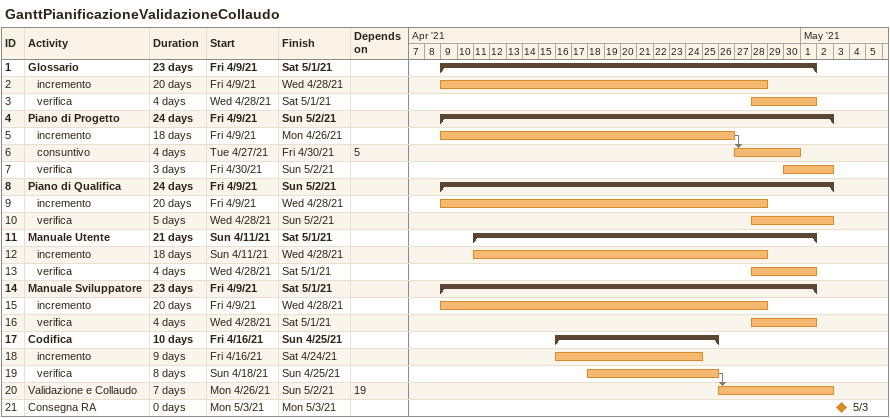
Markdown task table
GanttPianificazioneValidazioneCollaudo

| ID | Level | Task | Duration | Start | Finish | Predecessors |
|---|---|---|---|---|---|---|
| 1 | 1 | **Glossario** | 23d | 2021-04-09 | 2021-05-01 |  |
| 2 | 2 | incremento | 20d | 2021-04-09 | 2021-04-28 |  |
| 3 | 2 | verifica | 4d | 2021-04-28 | 2021-05-01 |  |
| 4 | 1 | **Piano di Progetto** | 24d | 2021-04-09 | 2021-05-02 |  |
| 5 | 2 | incremento | 18d | 2021-04-09 | 2021-04-26 |  |
| 6 | 2 | consuntivo | 4d | 2021-04-27 | 2021-04-30 | 5 |
| 7 | 2 | verifica | 3d | 2021-04-30 | 2021-05-02 |  |
| 8 | 1 | **Piano di Qualifica** | 24d | 2021-04-09 | 2021-05-02 |  |
| 9 | 2 | incremento | 20d | 2021-04-09 | 2021-04-28 |  |
| 10 | 2 | verifica | 5d | 2021-04-28 | 2021-05-02 |  |
| 11 | 1 | **Manuale Utente** | 21d | 2021-04-11 | 2021-05-01 |  |
| 12 | 2 | incremento | 18d | 2021-04-11 | 2021-04-28 |  |
| 13 | 2 | verifica | 4d | 2021-04-28 | 2021-05-01 |  |
| 14 | 1 | **Manuale Sviluppatore** | 23d | 2021-04-09 | 2021-05-01 |  |
| 15 | 2 | incremento | 20d | 2021-04-09 | 2021-04-28 |  |
| 16 | 2 | verifica | 4d | 2021-04-28 | 2021-05-01 |  |
| 17 | 1 | **Codifica** | 10d | 2021-04-16 | 2021-04-25 |  |
| 18 | 2 | incremento | 9d | 2021-04-16 | 2021-04-24 |  |
| 19 | 2 | verifica | 8d | 2021-04-18 | 2021-04-25 |  |
| 20 | 1 | Validazione e Collaudo | 7d | 2021-04-26 | 2021-05-02 | 19 |
| 21 | 1 | Consegna RA | 0d | 2021-05-03 | 2021-05-03 |  |
